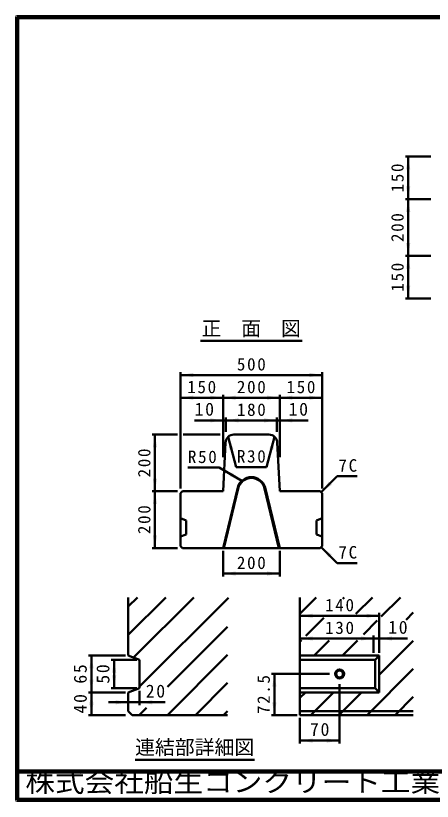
# Model space of a CAD drawing. Units: millimetres, scale not verified. Extents: x 100 to 4105, y 100 to 2870.
# Drawn here: x 100 to 1569, y 100 to 2870 of the extents above; entities that cross this region are included whole.
import ezdxf
from ezdxf.enums import TextEntityAlignment as Align

# ---------------------------------------------------------------- set-up
doc = ezdxf.new("R2010")
doc.units = ezdxf.units.MM
doc.header["$LTSCALE"] = 5
doc.layers.add('V-nasSTD', color=7, linetype='Continuous', lineweight=50)
doc.styles.add('ＭＳ ゴシック', font='')
doc.styles.get('ＭＳ ゴシック').set_extended_font_data('MS Gothic')

msp = doc.modelspace()

# ---------------------------------------------------------------- hatches: boundary and pattern name
at = {"layer": 'V-nasSTD'}
for points in [[(1476.5, 2328.087), (1484, 2373.087), (1491.5, 2328.087)], [(1491.5, 2268.087), (1484, 2223.087), (1476.5, 2268.087)], [(1491.5, 2178.087), (1484, 2223.087), (1476.5, 2178.087)], [(1476.5, 2068.087), (1484, 2023.087), (1491.5, 2068.087)], [(1491.5, 1978.087), (1484, 2023.087), (1476.5, 1978.087)], [(1476.5, 1918.087), (1484, 1873.087), (1491.5, 1918.087)], [(726, 1610.587), (681, 1603.087), (726, 1595.587)], [(1136, 1595.587), (1181, 1603.087), (1136, 1610.587)], [(726, 1515.587), (681, 1523.087), (726, 1530.587)], [(786, 1530.587), (831, 1523.087), (786, 1515.587)], [(876, 1530.587), (831, 1523.087), (876, 1515.587)], [(986, 1515.587), (1031, 1523.087), (986, 1530.587)], [(1076, 1530.587), (1031, 1523.087), (1076, 1515.587)], [(1136, 1515.587), (1181, 1523.087), (1136, 1530.587)], [(786, 1435.587), (831, 1443.087), (786, 1450.587)], [(886, 1450.587), (841, 1443.087), (886, 1435.587)], [(976, 1435.587), (1021, 1443.087), (976, 1450.587)], [(1076, 1435.587), (1031, 1443.087), (1076, 1450.587)], [(598.5, 1348.087), (591, 1393.087), (583.5, 1348.087)], [(867.752, 1343.298), (848.861, 1384.823), (853.263, 1339.416)], [(994.248, 1343.298), (1013.139, 1384.823), (1008.737, 1339.416)], [(854.89, 1246.31), (897.611, 1230.305), (862.39, 1259.3)], [(583.5, 1238.087), (591, 1193.087), (598.5, 1238.087)], [(1204.017, 1226.71), (1177.5, 1189.587), (1214.623, 1216.104)], [(598.5, 1148.087), (591, 1193.087), (583.5, 1148.087)], [(583.5, 1038.087), (591, 993.087), (598.5, 1038.087)], [(1204.017, 959.464), (1177.5, 996.587), (1214.623, 970.071)], [(876, 910.587), (831, 903.087), (876, 895.587)], [(986, 895.587), (1031, 903.087), (986, 910.587)], [(1147.088, 761.522), (1102.088, 754.022), (1147.088, 746.522)], [(1337.088, 746.522), (1382.088, 754.022), (1337.088, 761.522)], [(1147.088, 681.522), (1102.088, 674.022), (1147.088, 666.522)], [(1317.088, 666.522), (1362.088, 674.022), (1317.088, 681.522)], [(1427.088, 681.522), (1382.088, 674.022), (1427.088, 666.522)], [(374.588, 569.022), (367.088, 614.022), (359.588, 569.022)], [(454.588, 554.022), (447.088, 599.022), (439.588, 554.022)], [(359.588, 529.022), (367.088, 484.022), (374.588, 529.022)], [(439.588, 544.022), (447.088, 499.022), (454.588, 544.022)], [(1019.588, 504.022), (1012.088, 549.022), (1004.588, 504.022)], [(374.588, 439.022), (367.088, 484.022), (359.588, 439.022)], [(359.588, 449.022), (367.088, 404.022), (374.588, 449.022)], [(452.088, 441.522), (497.088, 449.022), (452.088, 456.522)], [(582.088, 456.522), (537.088, 449.022), (582.088, 441.522)], [(1004.588, 449.022), (1012.088, 404.022), (1019.588, 449.022)], [(1147.088, 321.522), (1102.088, 314.022), (1147.088, 306.522)], [(1197.088, 306.522), (1242.088, 314.022), (1197.088, 321.522)]]:
    msp.add_hatch(color=256, dxfattribs=at).paths.add_polyline_path(points)

# ---------------------------------------------------------------- linework, layer by layer
at = {"layer": 'V-nasSTD', "lineweight": 100}
for p, q in [((105, 2865), (105, 105)), ((4100, 2865), (105, 2865)), ((105, 205), (4100, 205)), ((105, 105), (4100, 105))]:
    msp.add_line(p, q, dxfattribs=at)
at = {"layer": 'V-nasSTD'}
for p, q in [((1564, 2373.087), (1474, 2373.087)), ((1484, 2223.087), (1484, 2373.087)), ((1564, 2223.087), (1474, 2223.087)), ((1484, 2223.087), (1484, 2023.087)), ((1564, 2023.087), (1474, 2023.087)), ((1484, 2023.087), (1484, 1873.087)), ((1564, 1873.087), (1474, 1873.087)), ((751.5, 1723.087), (1110.5, 1723.087)), ((681, 1613.087), (681, 1203.087)), ((1181, 1613.087), (1181, 1203.087)), ((681, 1603.087), (1181, 1603.087)), ((831, 1533.087), (831, 1313.087)), ((1031, 1533.087), (1031, 1313.087)), ((831, 1523.087), (681, 1523.087)), ((831, 1523.087), (1031, 1523.087)), ((1031, 1523.087), (1181, 1523.087)), ((831, 1443.087), (731, 1443.087)), ((831, 1443.087), (841, 1443.087)), ((841, 1453.087), (841, 1403.087)), ((841, 1443.087), (1021, 1443.087)), ((1021, 1453.087), (1021, 1403.087)), ((1021, 1443.087), (1031, 1443.087)), ((1031, 1443.087), (1131, 1443.087)), ((581, 1393.087), (671, 1393.087)), ((591, 1393.087), (591, 1193.087)), ((821, 1393.087), (691, 1393.087)), ((992.463, 1393.087), (869.537, 1393.087)), ((831, 1193.087), (839.575, 1364.585)), ((848.861, 1384.823), (877.331, 1278.572)), ((1013.139, 1384.823), (984.669, 1278.572)), ((1031, 1193.087), (1022.425, 1364.585)), ((817.181, 1276.741), (707.181, 1276.741)), ((897.611, 1230.305), (817.181, 1276.741)), ((877.331, 1278.572), (984.669, 1278.572)), ((1177.5, 1189.587), (1234.069, 1246.156)), ((1234.069, 1246.156), (1304.069, 1246.156)), ((671, 1193.087), (581, 1193.087)), ((591, 1193.087), (591, 993.087)), ((681, 1186.087), (688, 1193.087)), ((688, 1193.087), (831, 1193.087)), ((882.799, 1206.379), (831, 993.087)), ((884.998, 1202.721), (834.087, 993.087)), ((1027.913, 993.087), (977.002, 1202.721)), ((1031, 993.087), (979.201, 1206.379)), ((1174, 1193.087), (1031, 1193.087)), ((1181, 1186.087), (1174, 1193.087)), ((681, 1186.087), (681, 1000.087)), ((1181, 1186.087), (1181, 1000.087)), ((681, 1098.087), (701, 1090.587)), ((701, 1090.587), (701, 1040.587)), ((1181, 1098.087), (1161, 1090.587)), ((1161, 1090.587), (1161, 1040.587)), ((701, 1040.587), (681, 1033.087)), ((1161, 1040.587), (1181, 1033.087)), ((681, 1000.087), (688, 993.087)), ((1181, 1000.087), (1174, 993.087)), ((671, 993.087), (581, 993.087)), ((1174, 993.087), (688, 993.087)), ((831, 983.087), (831, 893.087)), ((1031, 983.087), (1031, 893.087)), ((1177.5, 996.587), (1234.069, 940.018)), ((1234.069, 940.018), (1304.069, 940.018)), ((831, 903.087), (1031, 903.087)), ((497.088, 819.022), (497.088, 614.022)), ((497.088, 786.298), (529.811, 819.022)), ((497.088, 687.303), (628.806, 819.022)), ((515.587, 606.808), (727.801, 819.022)), ((537.088, 504.313), (850.641, 817.867)), ((1102.088, 819.022), (1102.088, 404.022)), ((1102.088, 761.298), (1159.811, 819.022)), ((1253.806, 814.022), (1258.806, 819.022)), ((1299.872, 761.093), (1357.801, 819.022)), ((1456.796, 819.022), (1389.159, 751.385)), ((1102.088, 754.022), (1382.088, 754.022)), ((1382.088, 764.022), (1382.088, 624.022)), ((1476.827, 740.057), (1502.088, 765.318)), ((1123.221, 683.437), (1186.735, 746.951)), ((1375.017, 737.242), (1326.052, 688.278)), ((634.956, 503.186), (847.088, 715.318)), ((1102.088, 674.022), (1362.088, 674.022)), ((1102.088, 662.303), (1107.89, 668.105)), ((1205.73, 666.951), (1152.801, 614.022)), ((1304.725, 666.951), (1251.796, 614.022)), ((1362.088, 684.022), (1362.088, 624.022)), ((1362.088, 674.022), (1382.088, 674.022)), ((1382.088, 674.022), (1482.088, 674.022)), ((1382.088, 546.324), (1502.088, 666.324)), ((357.088, 614.022), (487.088, 614.022)), ((367.088, 484.022), (367.088, 614.022)), ((497.088, 614.022), (537.088, 599.022)), ((634.786, 404.022), (847.088, 616.324)), ((1102.088, 614.022), (1382.088, 614.022)), ((1102.088, 484.022), (1102.088, 614.022)), ((1382.088, 614.022), (1367.088, 599.022)), ((1382.088, 614.022), (1382.088, 484.022)), ((437.088, 599.022), (527.088, 599.022)), ((447.088, 499.022), (447.088, 599.022)), ((537.088, 599.022), (537.088, 499.022)), ((1102.088, 599.022), (1367.088, 599.022)), ((1367.088, 599.022), (1367.088, 499.022)), ((1338.781, 404.022), (1502.088, 567.329)), ((1206.088, 549.022), (1002.088, 549.022)), ((1012.088, 549.022), (1012.088, 404.022)), ((437.088, 499.022), (527.088, 499.022)), ((537.088, 499.022), (497.088, 484.022)), ((733.781, 404.022), (847.088, 517.329)), ((1102.088, 499.022), (1367.088, 499.022)), ((1242.088, 513.022), (1242.088, 304.022)), ((1367.088, 499.022), (1382.088, 484.022)), ((357.088, 484.022), (487.088, 484.022)), ((367.088, 404.022), (367.088, 484.022)), ((497.088, 484.022), (497.088, 418.022)), ((537.088, 489.022), (537.088, 439.022)), ((1382.088, 484.022), (1102.088, 484.022)), ((1102.088, 464.313), (1121.796, 484.022)), ((1140.791, 404.022), (1220.791, 484.022)), ((1239.786, 404.022), (1319.786, 484.022)), ((427.088, 449.022), (497.088, 449.022)), ((497.088, 449.022), (537.088, 449.022)), ((537.088, 449.022), (627.088, 449.022)), ((1437.776, 404.022), (1502.088, 468.334)), ((497.088, 418.022), (511.088, 404.022)), ((535.791, 404.022), (560.979, 429.21)), ((832.776, 404.022), (847.088, 418.334)), ((1102.088, 418.022), (1502.088, 418.022)), ((357.088, 404.022), (487.088, 404.022)), ((847.088, 404.022), (511.088, 404.022)), ((1092.088, 404.022), (1002.088, 404.022)), ((1102.088, 404.022), (1502.088, 404.022)), ((1102.088, 304.022), (1102.088, 394.022)), ((1102.088, 314.022), (1242.088, 314.022)), ((521.065, 246.12), (942.325, 246.12))]:
    msp.add_line(p, q, dxfattribs=at)
at = {"layer": 'V-nasSTD', "lineweight": 13}
msp.add_lwpolyline([(100, 100), (100, 2870), (4105, 2870), (4105, 100)], close=True, dxfattribs=at)
at = {"layer": 'V-nasSTD'}
for radius in [16, 12]:
    msp.add_circle((1242.088, 549.022), radius, dxfattribs=at)
for centre, radius, start, end in [((869.537, 1363.087), 30, 90, 177.1376), ((992.463, 1363.087), 30, 2.8624, 90), ((931, 1193.087), 50, 15.41704, 164.58296), ((931, 1193.087), 47, 11.82811, 168.17189)]:
    msp.add_arc(centre, radius, start, end, dxfattribs=at)

# ---------------------------------------------------------------- texts
at = {"layer": 'V-nasSTD', "style": 'ＭＳ ゴシック'}
for s, p in [('正\u3000面\u3000図', (755.5, 1793.087)), ('連結部詳細図', (521.065, 316.12))]:
    msp.add_text(s, height=51.32, dxfattribs=at).set_placement(p, align=Align.TOP_LEFT)
at = {"layer": 'V-nasSTD', "style": 'ＭＳ ゴシック', "width": 1.1}
msp.add_text('株式会社船生コンクリート工業', height=69.65, dxfattribs=at).set_placement((133.817, 202.5), align=Align.TOP_LEFT)
at = {"layer": 'V-nasSTD', "attachment_point": 1, "rotation": 90, "style": 'ＭＳ ゴシック'}
for s, insert, char_height in [('\\T1.2;150', (1424, 2247.087), 43.99), ('\\T1.2;200', (1424, 2072.087), 43.99), ('\\T1.2;150', (1424, 1897.087), 43.99), ('\\T1.2;200', (531, 1242.087), 43.99), ('\\T1.2;200', (531, 1042.087), 43.99), ('\\T1.19;65', (304.588, 514.772), 45.82), ('\\T1.19;50', (384.588, 514.772), 45.82), ('\\T1.2;72.5', (952.088, 407.522), 43.99), ('\\T1.19;40', (304.588, 409.772), 45.82)]:
    msp.add_mtext(s, dxfattribs=dict(at, insert=insert, char_height=char_height))
at = {"layer": 'V-nasSTD', "attachment_point": 1, "style": 'ＭＳ ゴシック'}
for s, insert, char_height in [('\\T1.2;500', (880, 1663.087), 43.99), ('\\T1.2;150', (705, 1583.087), 43.99), ('\\T1.2;200', (880, 1583.087), 43.99), ('\\T1.2;150', (1055, 1583.087), 43.99), ('\\T1.19;10', (731, 1505.587), 45.82), ('\\T1.2;180', (880, 1503.087), 43.99), ('\\T1.19;10', (1062.5, 1505.587), 45.82), ('\\T1.2;R50', (707.181, 1336.741), 43.99), ('\\T1.2;R30', (880, 1338.572), 43.99), ('\\T1.2;7C', (1238.069, 1306.156), 43.99), ('\\T1.2;7C', (1238.069, 1000.018), 43.99), ('\\T1.2;200', (880, 963.087), 43.99), ('\\T1.2;140', (1191.088, 814.022), 43.99), ('\\T1.2;130', (1191.088, 734.022), 43.99), ('\\T1.19;10', (1413.588, 736.522), 45.82), ('\\T1.19;20', (558.588, 511.522), 45.82), ('\\T1.19;70', (1137.838, 376.522), 45.82)]:
    msp.add_mtext(s, dxfattribs=dict(at, insert=insert, char_height=char_height))

doc.saveas('drawing.dxf')
